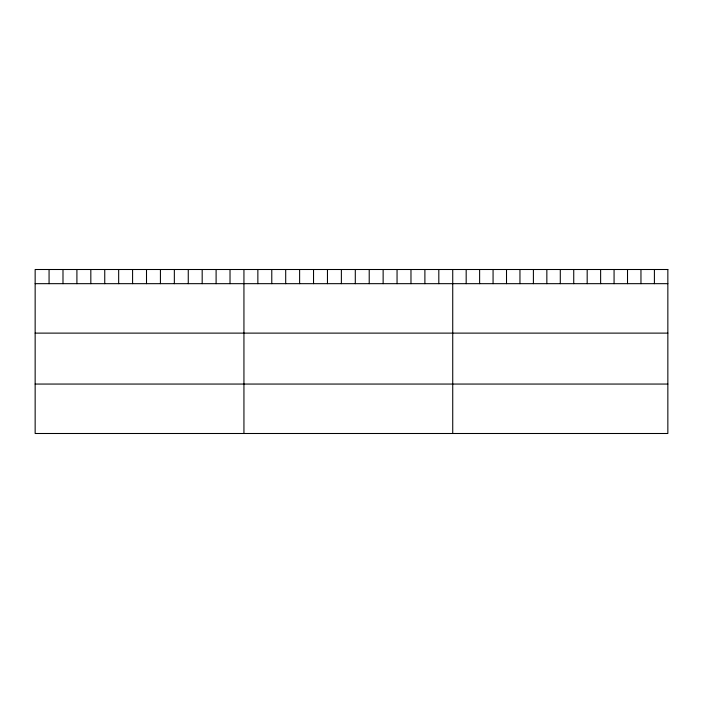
<?xml version="1.0" encoding="UTF-8"?>
<svg xmlns="http://www.w3.org/2000/svg" width="703" height="703" viewBox="0 0 703 703"><rect width="100%" height="100%" fill="white"/><g stroke="black" fill="none" stroke-linecap="round" stroke-linejoin="round"><path stroke-width="1.05" d="M35.15 283.669L667.85 283.669M35.15 333.117L667.85 333.117M35.15 384.058L667.85 384.058M654.405 269.504L654.405 283.669M640.96 269.504L640.96 283.669M627.515 269.504L627.515 283.669M614.071 269.504L614.071 283.669M600.626 269.504L600.626 283.669M587.181 269.504L587.181 283.669M573.736 269.504L573.736 283.669M560.291 269.504L560.291 283.669M546.846 269.504L546.846 283.669M533.401 269.504L533.401 283.669M519.956 269.504L519.956 283.669M506.512 269.504L506.512 283.669M493.067 269.504L493.067 283.669M479.622 269.504L479.622 283.669M466.177 269.504L466.177 283.669M452.732 269.504L452.732 433.496M438.813 269.504L438.813 283.669M424.893 269.504L424.893 283.669M410.974 269.504L410.974 283.669M397.054 269.504L397.054 283.669M383.135 269.504L383.135 283.669M369.216 269.504L369.216 283.669M355.296 269.504L355.296 283.669M341.377 269.504L341.377 283.669M327.457 269.504L327.457 283.669M313.538 269.504L313.538 283.669M299.619 269.504L299.619 283.669M285.699 269.504L285.699 283.669M271.78 269.504L271.78 283.669M257.86 269.504L257.86 283.669M243.941 269.504L243.941 433.496M230.022 269.504L230.022 283.669M216.102 269.504L216.102 283.669M202.183 269.504L202.183 283.669M188.263 269.504L188.263 283.669M174.344 269.504L174.344 283.669M160.425 269.504L160.425 283.669M146.505 269.504L146.505 283.669M132.586 269.504L132.586 283.669M118.666 269.504L118.666 283.669M104.747 269.504L104.747 283.669M90.828 269.504L90.828 283.669M76.908 269.504L76.908 283.669M62.989 269.504L62.989 283.669M49.069 269.504L49.069 283.669M667.85 269.504L35.15 269.504L35.15 433.496L667.85 433.496L667.85 269.504"/></g></svg>
